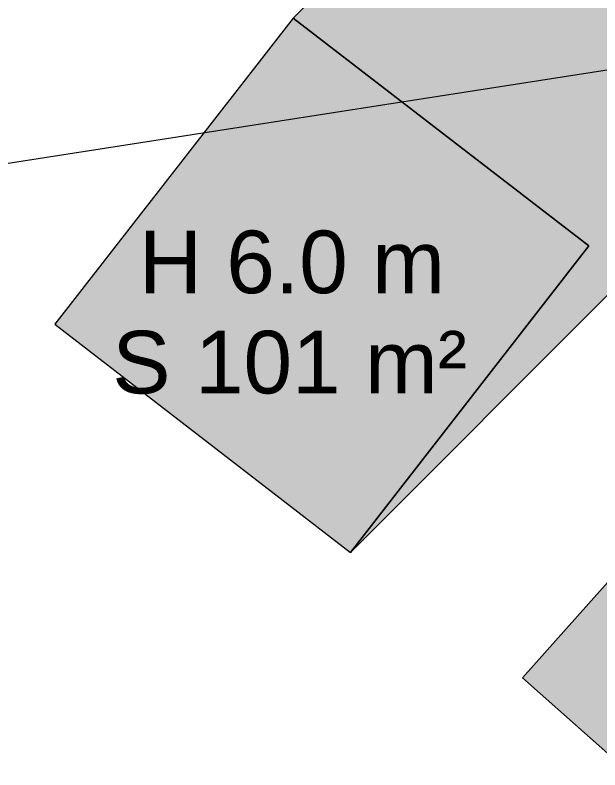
# Model space of a CAD drawing. Header units: metres. Extents: x -3 to 687, y -1 to 1371.
# Drawn here: x 414.42 to 423.76, y 124.18 to 136.24 of the extents above; entities that cross this region are included whole.
import ezdxf

# ---------------------------------------------------------------- set-up
doc = ezdxf.new("R2010")
doc.units = ezdxf.units.M
doc.header["$MEASUREMENT"] = 0
for name, color, linetype, lineweight, true_color in [('TPX_BUILDING_AREAS_TEXT', 7, 'CONTINUOUS', 0, 0x000000), ('TPX_BUILDING_HEIGHTS_TEXT', 7, 'CONTINUOUS', 0, 0x000000), ('TPX_BUILDINGS', 7, 'CONTINUOUS', 0, 0x000000), ('TPX_BUILDINGS_HATCH', 7, 'CONTINUOUS', 0, 0xf0f0f0), ('TPX_BUILDINGS_SHADOWS_HATCH', 7, 'CONTINUOUS', 0, 0x000000), ('TPX_BUILDINGS_SHADOWS_OUTLINES', 7, 'CONTINUOUS', 0, 0x000000), ('TPX_CONTOUR_LINES_5M', 7, 'CONTINUOUS', 0, 0x969696)]:
    doc.layers.add(name, color=color, linetype=linetype, lineweight=lineweight, true_color=true_color)
doc.styles.add('TPX_TEXTE', font='arial.ttf')

msp = doc.modelspace()

# ---------------------------------------------------------------- hatches: boundary and pattern name
at = {"layer": 'TPX_BUILDINGS_HATCH'}
for points in [[(418.861, 136.189), (415.052, 131.304), (419.775, 127.656), (423.584, 132.552), (418.861, 136.189)], [(427.361, 131.075), (422.522, 125.657), (423.937, 124.402), (428.775, 129.82), (427.361, 131.075)]]:
    msp.add_hatch(color=256, dxfattribs=at).paths.add_polyline_path(points)
at = {"layer": 'TPX_BUILDINGS_SHADOWS_HATCH'}
msp.add_hatch(color=256, dxfattribs=at).paths.add_polyline_path([(423.104, 140.431), (418.861, 136.189), (423.584, 132.552), (419.775, 127.656), (424.017, 131.899), (427.827, 136.795), (423.104, 140.431)])

# ---------------------------------------------------------------- linework, layer by layer
at = {"layer": 'TPX_BUILDINGS', "elevation": 0.042}
for points in [[(418.861, 136.189), (415.052, 131.304), (419.775, 127.656), (423.584, 132.552)], [(427.361, 131.075), (422.522, 125.657), (423.937, 124.402), (428.775, 129.82)]]:
    msp.add_lwpolyline(points, close=True, dxfattribs=at)
at = {"layer": 'TPX_BUILDINGS_SHADOWS_OUTLINES', "elevation": 0.039}
msp.add_lwpolyline([(423.104, 140.431), (418.861, 136.189), (423.584, 132.552), (419.775, 127.656), (424.017, 131.899), (427.827, 136.795)], close=True, dxfattribs=at)
at = {"layer": 'TPX_CONTOUR_LINES_5M', "elevation": 0.048}
msp.add_lwpolyline([(681.314, 615.429), (615.803, 592.068), (563.394, 534.793), (552.89, 500.574), (518.131, 470.236), (541.97, 409.561), (484.781, 434.686), (460.458, 409.561), (494.271, 348.885), (437.064, 318.547), (484.781, 227.228), (432.372, 284.428), (379.963, 257.768), (356.428, 227.534), (406.168, 143.9), (431.3, 136.52), (379.963, 128.502), (353.449, 106.182), (368.9, 75.845), (432.372, 24.949), (435.439, 0)], dxfattribs=at)

# ---------------------------------------------------------------- texts
at = {"layer": 'TPX_BUILDING_AREAS_TEXT', "style": 'TPX_TEXTE'}
msp.add_text('S 101 m²', height=1, dxfattribs=at).set_placement((415.969, 130.196, 0.045))
at = {"layer": 'TPX_BUILDING_HEIGHTS_TEXT', "style": 'TPX_TEXTE'}
msp.add_text('H 6.0 m', height=1, dxfattribs=at).set_placement((416.394, 131.796, 0.045))

doc.saveas('drawing.dxf')
